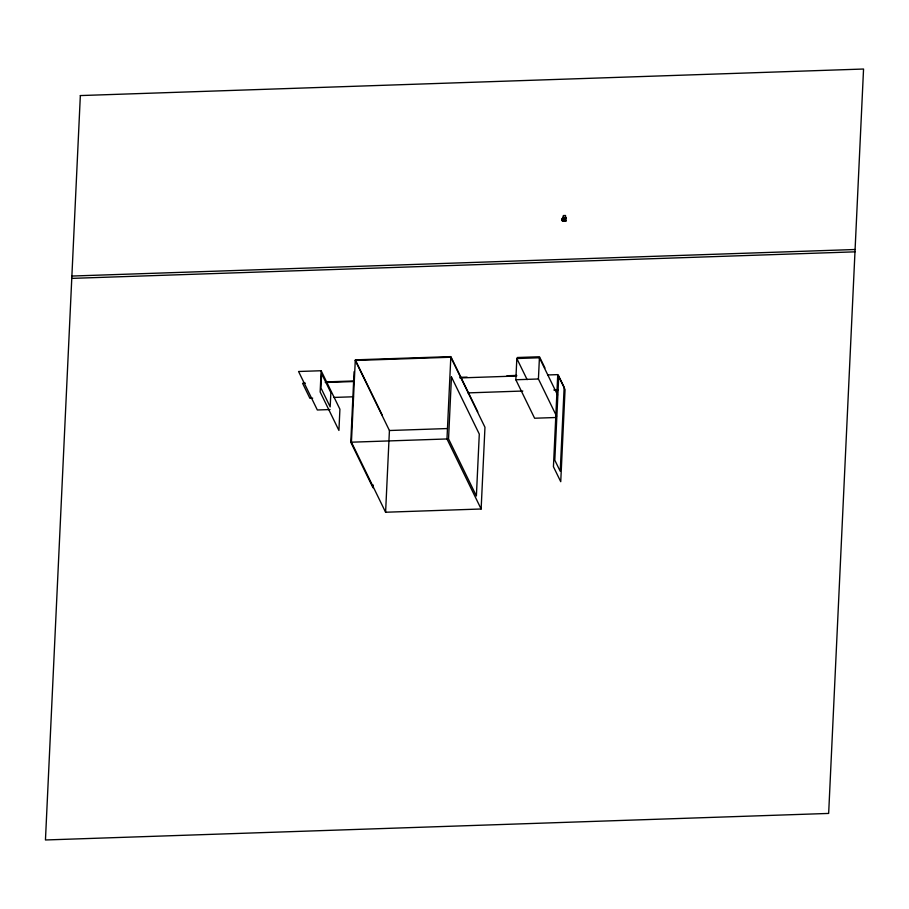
<?xml version="1.0" encoding="UTF-8"?>
<svg xmlns="http://www.w3.org/2000/svg" width="909" height="909" viewBox="0 0 909 909"><rect width="100%" height="100%" fill="white"/><g stroke="black" fill="none" stroke-linecap="round" stroke-linejoin="round"><path stroke-width="1.36" d="M321.15 370.736L320.15 391.961L338.921 430.434L339.909 409.209L321.15 370.736L298.561 371.497L317.332 409.982L330.035 409.55M354.078 371.701L350.772 442.217L372.985 487.758L373.122 484.94M351.431 442.194L355.271 360.475L450.807 357.237L484.963 427.275L481.134 508.995L385.598 512.233L351.431 442.194L446.978 438.956L481.134 508.995M385.598 512.233L389.427 430.514L355.271 360.475M446.978 438.956L450.807 357.237M555.785 417.515L534.606 418.231L515.835 379.757L516.835 358.532L539.423 357.76L557.581 395.006M556.592 416.231L538.423 378.985L539.423 357.76M561.853 219.91L565.137 219.808L565.818 221.205L565.228 219.967L561.944 220.08L561.967 219.387L562.716 217.535L565.989 217.433L565.818 221.205L562.535 221.307L561.887 219.217L565.25 219.274L561.887 219.217M562.535 221.307L562.716 217.535M563.194 219.239L563.091 221.296L562.501 220.058L563.364 215.558L565.534 215.49L565.409 218.137M557.751 374.622L553.433 466.715L560.739 481.69L565.057 389.597L557.751 374.622L547.832 374.962M565.171 219.114L565.216 219.967L565.966 218.126M561.944 220.08L563.239 218.217M565.25 219.274L565.989 217.433M71.879 276.052L855.085 249.509M71.777 278.381L854.983 251.838M517.232 357.51L539.469 356.76L544.957 368.009M326.092 381.905L354.419 380.951M460.136 377.337L467.101 377.121M506.961 375.747L516.687 375.417M305.413 383.178L302.572 383.268L309.878 398.256L312.696 398.153M325.263 382.507L353.612 381.541M459.931 377.939L516.642 376.019M515.835 379.757L538.423 378.985M333.796 397.438L353.487 396.779M467.93 392.893L522.823 391.029M553.797 389.984L558.024 389.836M389.427 430.514L447.035 428.559M564.659 219.989L565.262 221.217M516.835 358.532L527.129 379.632M477.793 411.891L450.83 356.612L355.294 359.85L382.257 415.129M80.344 95.57L45.45 839.973L828.656 813.43L863.55 69.027L80.344 95.57M321.616 373.667L320.945 387.95L330.183 406.88L330.853 392.597L321.616 373.667M451.455 376.996L448.546 438.899L476.384 495.984L479.293 434.082L451.455 376.996M558.751 376.087L554.808 460.181L560.217 471.26L564.159 387.177L558.751 376.087"/></g></svg>
